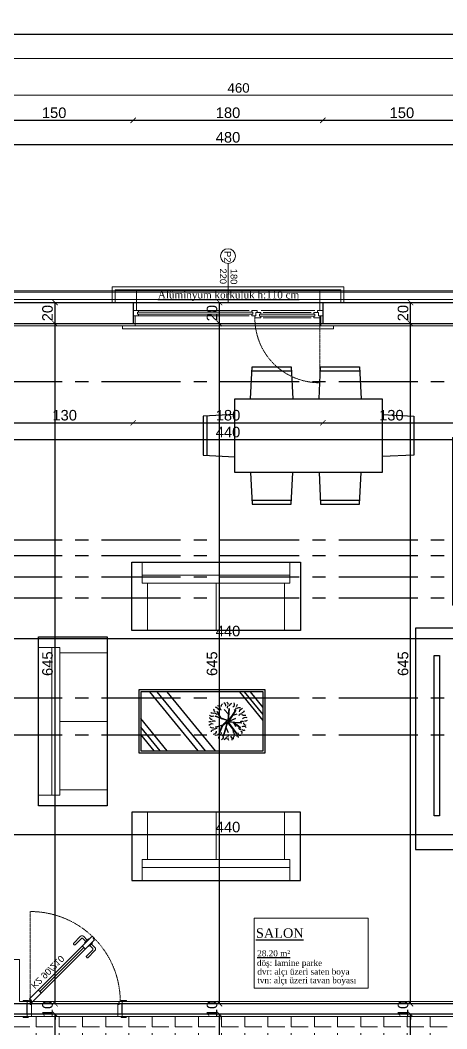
# Model space of a CAD drawing. Header units: millimetres. Extents: x 2778 to 13672, y 1832 to 5175.
# Drawn here: x 4174 to 4579, y 4131 to 5088 of the extents above; entities that cross this region are included whole.
import ezdxf

# ---------------------------------------------------------------- set-up
doc = ezdxf.new("R2010")
doc.units = ezdxf.units.MM
for name, pattern in [('CENTER2', [112.5, 75, -12.5, 12.5, -12.5]), ('DASHDOT2', [12.7, 6.35, -3.175, 0, -3.175]), ('DOTX2', [0.5, 0, -0.5])]:
    doc.linetypes.add(name, pattern=pattern)
for name, color, linetype in [('697D_L00F00_21.65 KOTU_1+1 B$0$4+1$0$7-DCR-FRN', 8, 'Continuous'), ('697D_L00F00_21.65 KOTU_1+1 B$0$4+1$0$A-FURN', 8, 'Continuous'), ('7-DCR-FRN', 8, 'Continuous'), ('İÇÖLÇÜ', 7, 'Continuous'), ('Standart', 7, 'Continuous'), ('Yazi', 7, 'Continuous'), ('Ölçülendirme', 7, 'Continuous')]:
    doc.layers.add(name, color=color, linetype=linetype)
for name, color, linetype, lineweight in [('aks', 251, 'DASHDOT2', 35), ('duvar', 232, 'Continuous', 30), ('görünüş', 201, 'Continuous', 18), ('ince', 37, 'Continuous', 0), ('iz', 1, 'DOTX2', 20), ('kapı', 3, 'Continuous', 18), ('pencere', 4, 'Continuous', 18), ('sıva dış', 30, 'Continuous', 9), ('sıva iç', 21, 'Continuous', 0), ('yalıtım', 107, 'Continuous', 0), ('yazı', 11, 'Continuous', 20), ('z - tarama', 251, 'Continuous', 18), ('ölçü dış', 192, 'Continuous', 20), ('ÖLÇÜ İÇ', 7, 'Continuous', 9)]:
    doc.layers.add(name, color=color, linetype=linetype, lineweight=lineweight)
doc.styles.add('arial_1_18', font='arial.ttf', dxfattribs={"height": 0.2})
doc.styles.get("Standard").update_dxf_attribs({"font": 'arial.ttf'})
doc.styles.add('Times roman', font='times.ttf')
doc.dimstyles.new('zulay iç ölçü', dxfattribs={"dimtxt": 10, "dimasz": 5, "dimexe": 0.18, "dimexo": 0, "dimgap": 2, "dimtad": 3, "dimdec": 0, "dimzin": 0, "dimdsep": 46, "dimtxsty": 'Standard', "dimblk": 'ARCHTICK', "dimcen": 0.09, "dimse1": 1, "dimse2": 1, "dimadec": 0, "dimazin": 0, "dimtfac": 1, "dimtdec": 0, "dimtix": 1, "dimtofl": 0, "dimtmove": 0, "dimatfit": 3, "dimldrblk": 'ARCHTICK', "dimfxl": 1, "dimtolj": 1, "dimtzin": 0, "dimarcsym": 0})

# ---------------------------------------------------------------- blocks, each defined once
blk = doc.blocks.new('IDE242Entity1386')
at = {"layer": 'Ölçülendirme', "color": 1, "linetype": 'Continuous', "lineweight": 5}
for points in [[(-8, 2693), (3268, 2693)], [(-8, 2658), (3268, 2658)]]:
    blk.add_lwpolyline(points, dxfattribs=at)
at = {"layer": 'Ölçülendirme', "color": 1, "linetype": 'Continuous', "lineweight": 5, "style": 'arial_1_18'}
blk.add_text('460', height=9, dxfattribs=at).set_placement((1219.51, 2660.5))
blk = doc.blocks.new('_ArchTick')
at = {"color": 0, "linetype": 'ByBlock', "const_width": 0.15}
blk.add_lwpolyline([(-0.5, -0.5), (0.5, 0.5)], dxfattribs=at)
blk = doc.blocks.new('*D1789')
at = {"layer": 'Defpoints', "color": 0, "transparency": 16777216}
for p in [(3151.58, 5074.42), (3151.58, 5074.42), (7881.58, 5074.42)]:
    blk.add_point(p, dxfattribs=at)
at = {"layer": 'ÖLÇÜ İÇ', "color": 0, "lineweight": -2, "transparency": 16777216}
blk.add_line((7881.58, 5074.42), (3151.58, 5074.42), dxfattribs=at)
at = {"layer": 'ÖLÇÜ İÇ', "color": 0, "lineweight": -2, "transparency": 16777216, "xscale": 5, "yscale": 5, "zscale": 5, "rotation": 180}
blk.add_blockref('_ArchTick', (3151.58, 5074.42), dxfattribs=at)
at = {"layer": 'ÖLÇÜ İÇ', "color": 0, "lineweight": -2, "transparency": 16777216, "xscale": 5, "yscale": 5, "zscale": 5}
blk.add_blockref('_ArchTick', (7881.58, 5074.42), dxfattribs=at)
at = {"layer": 'ÖLÇÜ İÇ', "color": 0, "transparency": 16777216, "insert": (5516.58, 5081.52), "char_height": 10, "attachment_point": 5}
blk.add_mtext('\\A1;4730', dxfattribs=at)
blk = doc.blocks.new('sadsfsfsf')
at = {"layer": 'ince'}
for p, q in [((0.7, 0), (-0.7, 0)), ((0, 0.7), (0, -0.7))]:
    blk.add_line(p, q, dxfattribs=at)
for radius in [0.6, 0.45]:
    blk.add_circle((0, 0), radius, dxfattribs=at)
blk = doc.blocks.new('eddeded')
at = {"layer": 'duvar'}
for p, q in [((-48.21, 54.38), (-38.21, 54.38)), ((-48.21, -35.62), (-38.21, -35.62))]:
    blk.add_line(p, q, dxfattribs=at)
at = {"layer": 'ince'}
blk.add_line((-26.6, -23.78), (15.13, 17.96), dxfattribs=at)
for points in [[(-50.21, 53.38), (-50.96, 53.38, -0.414214), (-51.21, 53.63), (-51.21, 58.13, -0.414214), (-50.96, 58.38), (-50.21, 58.38)], [(-36.21, 53.38), (-35.46, 53.38, 0.414214), (-35.21, 53.63), (-35.21, 58.13, 0.414214), (-35.46, 58.38), (-36.21, 58.38)], [(-50.21, -34.62), (-50.96, -34.62, 0.414214), (-51.21, -34.87), (-51.21, -39.37, 0.414214), (-50.96, -39.62), (-50.21, -39.62)], [(-36.21, -34.62), (-35.46, -34.62, -0.414214), (-35.21, -34.87), (-35.21, -39.37, -0.414214), (-35.46, -39.62), (-36.21, -39.62)]]:
    blk.add_lwpolyline(points, format="xyb", dxfattribs=at)
for points in [[(-39.11, 51.33), (-39.11, 50.38), (-37.81, 50.68), (-37.81, 50.81, -0.112206), (-37.91, 50.76), (-38.72, 50.57, -0.482314), (-39.02, 50.82), (-39.02, 51.24, -0.414214), (-38.77, 51.49), (-37.97, 51.49, -0.170049), (-37.81, 51.43), (-37.81, 51.58), (-38.86, 51.58, 0.414214)], [(17.08, 23.59), (18.49, 25), (14.96, 28.54, 0.414214), (12.13, 28.54), (5.41, 21.82, 0.414214), (5.41, 21.11), (6.12, 20.4, 0.414214), (6.83, 20.4), (12.84, 26.41, -0.414214), (14.25, 26.41)], [(20.76, 19.91), (22.17, 21.32), (25.71, 17.79, -0.414214), (25.71, 14.96), (18.99, 8.24, -0.414214), (18.28, 8.24), (17.58, 8.95, -0.414214), (17.58, 9.66), (23.59, 15.67, 0.414214), (23.59, 17.08)], [(-39.11, -31.62), (-39.11, -32.57, 0.414214), (-38.86, -32.82), (-37.81, -32.82), (-37.81, -32.67, -0.170049), (-37.97, -32.73), (-38.77, -32.73, -0.414214), (-39.02, -32.48), (-39.02, -32.06, -0.482314), (-38.72, -31.81), (-37.91, -32, -0.112206), (-37.81, -32.05), (-37.81, -31.92)]]:
    blk.add_lwpolyline(points, format="xyb", close=True, dxfattribs=at)
for points in [[(20.04, 25.7), (19.62, 26.12), (15.96, 22.47), (16.38, 22.04)], [(22.87, 22.87), (23.29, 22.44), (19.64, 18.79), (19.21, 19.21)]]:
    blk.add_lwpolyline(points, dxfattribs=at)
at = {"layer": 'iz', "ltscale": 0.1}
for p, q in [((-48.21, -35.62), (-48.21, 54.38)), ((-38.21, -35.62), (-38.21, 54.38)), ((-36.21, -32.82), (49.19, -32.82))]:
    blk.add_line(p, q, dxfattribs=at)
blk.add_arc((-36.22, -32.83), 85.41, 0.00422, 89.99578, dxfattribs=at)
at = {"layer": 'kapı'}
for p, q in [((13.72, 19.37), (16.54, 16.54)), ((-28.02, -22.36), (-25.19, -25.19))]:
    blk.add_line(p, q, dxfattribs=at)
for points in [[(-36.21, 54.38), (-36.21, 51.58), (-38.86, 51.58, 0.414214), (-39.11, 51.33), (-39.11, 50.38), (-50.21, 50.38), (-50.21, 54.38)], [(-50.21, -35.62), (-50.21, -31.62), (-39.11, -31.62), (-39.11, -32.57, 0.414214), (-38.86, -32.82), (-36.21, -32.82), (-36.21, -35.62), (-36.21, -35.62)]]:
    blk.add_lwpolyline(points, format="xyb", dxfattribs=at)
blk.add_lwpolyline([(-36.21, -32.82), (-35.15, -31.76), (-33.46, -33.46), (25.87, 25.87), (24.17, 27.57), (23.47, 26.86), (22.33, 27.99), (-37.35, -31.69), (-36.21, -32.82)], dxfattribs=at)
at = {"layer": 'sıva iç'}
for p, q in [((-48.21, 54.38), (-50.21, 54.38)), ((-38.21, 54.38), (-36.21, 54.38)), ((-48.21, -35.62), (-50.21, -35.62)), ((-36.21, -35.62), (-38.21, -35.62))]:
    blk.add_line(p, q, dxfattribs=at)
at = {"layer": 'ölçü dış'}
blk.add_line((-38.21, -35.62), (-48.21, -35.62), dxfattribs=at)
at = {"layer": 'ince', "rotation": 90}
blk.add_blockref('sadsfsfsf', (-35.15, -32.82), dxfattribs=at)
at = {"layer": 'yazı'}
blk.add_text('K2 90/210', height=6.328, rotation=45, dxfattribs=at).set_placement((-20.24, -32.71))
blk = doc.blocks.new('WWE')
at = {"layer": 'duvar'}
for p, q in [((1010460.07, -375776.08), (1010460.07, -375756.08)), ((1010640.07, -375776.08), (1010640.07, -375756.08))]:
    blk.add_line(p, q, dxfattribs=at)
at = {"layer": 'görünüş'}
for p, q in [((1010450.07, -375754.08), (1010450.07, -375751.08)), ((1010450.07, -375751.08), (1010650.07, -375751.08)), ((1010650.07, -375754.08), (1010650.07, -375751.08))]:
    blk.add_line(p, q, dxfattribs=at)
at = {"layer": 'ince'}
for p, q in [((1010519.07, -375763.08), (1010468.57, -375763.08)), ((1010519.07, -375765.08), (1010468.57, -375765.08)), ((1010471.07, -375761.58), (1010516.57, -375761.58)), ((1010471.07, -375766.58), (1010516.57, -375766.58)), ((1010635.07, -375765.08), (1010527.57, -375765.08)), ((1010635.07, -375763.58), (1010530.07, -375763.58)), ((1010518.57, -375768.58), (1010467.57, -375768.58)), ((1010635.07, -375767.08), (1010527.57, -375767.08)), ((1010530.07, -375768.58), (1010635.07, -375768.58))]:
    blk.add_line(p, q, dxfattribs=at)
at = {"layer": 'iz', "ltscale": 0.1}
for p, q in [((1010463.09, -375761.55), (1010463.09, -375700.05)), ((1010640.07, -375756.08), (1010460.07, -375756.08)), ((1010460.07, -375776.08), (1010640.07, -375776.08))]:
    blk.add_line(p, q, dxfattribs=at)
blk.add_arc((1010463.44, -375761.18), 61.13, 359.63152, 90.32293, dxfattribs=at)
at = {"layer": 'pencere'}
for p, q in [((1010464.07, -375763.58), (1010460.07, -375763.58)), ((1010468.57, -375761.58), (1010463.07, -375761.58)), ((1010463.07, -375761.58), (1010463.07, -375763.58)), ((1010463.07, -375763.58), (1010464.07, -375763.58)), ((1010464.07, -375766.58), (1010464.07, -375763.58)), ((1010464.07, -375763.58), (1010464.07, -375766.58)), ((1010465.07, -375766.58), (1010464.07, -375766.58)), ((1010464.07, -375766.58), (1010468.57, -375766.58)), ((1010465.07, -375768.58), (1010465.07, -375766.58)), ((1010467.57, -375765.08), (1010467.57, -375763.08)), ((1010467.57, -375763.08), (1010468.57, -375763.08)), ((1010468.57, -375765.08), (1010467.57, -375765.08)), ((1010468.57, -375763.08), (1010468.57, -375761.58)), ((1010468.57, -375766.58), (1010468.57, -375765.08)), ((1010519.07, -375763.08), (1010519.07, -375761.58)), ((1010519.07, -375761.58), (1010524.57, -375761.58)), ((1010520.07, -375763.08), (1010519.07, -375763.08)), ((1010519.07, -375766.58), (1010519.07, -375765.08)), ((1010519.07, -375765.08), (1010520.07, -375765.08)), ((1010523.57, -375766.58), (1010519.07, -375766.58)), ((1010520.07, -375765.08), (1010520.07, -375763.08)), ((1010522.57, -375768.58), (1010522.57, -375766.58)), ((1010522.57, -375766.58), (1010523.57, -375766.58)), ((1010523.57, -375766.58), (1010523.57, -375763.58)), ((1010523.57, -375763.58), (1010527.57, -375763.58)), ((1010524.57, -375763.58), (1010523.57, -375763.58)), ((1010523.57, -375763.58), (1010523.57, -375766.58)), ((1010524.57, -375761.58), (1010524.57, -375763.58)), ((1010527.57, -375765.08), (1010526.57, -375765.08)), ((1010526.57, -375765.08), (1010526.57, -375767.08)), ((1010527.57, -375763.58), (1010527.57, -375765.08)), ((1010635.07, -375765.08), (1010635.07, -375763.58)), ((1010635.07, -375763.58), (1010635.07, -375763.58)), ((1010635.07, -375763.58), (1010640.07, -375763.58)), ((1010636.07, -375765.08), (1010635.07, -375765.08)), ((1010636.07, -375767.08), (1010636.07, -375765.08)), ((1010460.07, -375768.58), (1010465.07, -375768.58)), ((1010527.57, -375768.58), (1010522.57, -375768.58)), ((1010526.57, -375767.08), (1010527.57, -375767.08)), ((1010527.57, -375767.08), (1010527.57, -375768.58)), ((1010635.07, -375768.58), (1010635.07, -375767.08)), ((1010635.07, -375767.08), (1010636.07, -375767.08)), ((1010640.07, -375768.58), (1010635.07, -375768.58)), ((1010635.07, -375768.58), (1010635.07, -375768.58))]:
    blk.add_line(p, q, dxfattribs=at)
at = {"layer": 'sıva dış'}
for p, q in [((1010463.07, -375787.08), (1010463.07, -375768.58)), ((1010637.07, -375787.08), (1010637.07, -375768.58))]:
    blk.add_line(p, q, dxfattribs=at)
at = {"layer": 'sıva iç'}
for p, q in [((1010462.07, -375763.58), (1010462.07, -375754.08)), ((1010638.07, -375763.58), (1010638.07, -375754.08))]:
    blk.add_line(p, q, dxfattribs=at)
at = {"layer": 'sıva iç', "color": 1}
for p, q in [((1010440.07, -375791.08), (1010440.07, -375776.08)), ((1010443.07, -375788.08), (1010443.07, -375776.08)), ((1010450.07, -375776.08), (1010450.07, -375776.08)), ((1010657.07, -375776.08), (1010657.07, -375788.08)), ((1010660.07, -375776.08), (1010660.07, -375791.08)), ((1010462.68, -375791.08), (1010440.07, -375791.08)), ((1010462.68, -375788.08), (1010443.07, -375788.08)), ((1010657.07, -375788.08), (1010462.68, -375788.08)), ((1010660.07, -375791.08), (1010462.68, -375791.08))]:
    blk.add_line(p, q, dxfattribs=at)
at = {"layer": 'yazı'}
blk.add_line((1010550.07, -375813.13), (1010550.07, -375776.08), dxfattribs=at)
blk.add_circle((1010550.07, -375820.13), 7, dxfattribs=at)
at = {"layer": 'yazı', "style": 'Times roman'}
blk.add_text('%%UAlüminyum korkuluk h:110 cm', height=6.9967, rotation=180, dxfattribs=at).set_placement((1010616.65, -375779.95))
at = {"layer": 'yazı'}
for s, p in [('180', (1010547.68, -375808.07)), ('220', (1010557.83, -375808.39)), ('P2', (1010553.61, -375824.95))]:
    blk.add_text(s, height=6.328, rotation=90, dxfattribs=at).set_placement(p)
blk = doc.blocks.new('*U37')
at = {"layer": '697D_L00F00_21.65 KOTU_1+1 B$0$4+1$0$7-DCR-FRN', "linetype": 'Continuous'}
for p, q in [((-0.8147, 0.614), (-1.1853, 0.614)), ((-0.1647, 0.614), (-0.5353, 0.614)), ((-0.8147, -0.614), (-1.1853, -0.614)), ((-0.1647, -0.614), (-0.5353, -0.614))]:
    blk.add_line(p, q, dxfattribs=at)
for points in [[(-0.8, 0.35), (-0.8147, 0.6507), (-1.1853, 0.6507), (-1.2, 0.35)], [(-0.15, 0.35), (-0.1647, 0.6507), (-0.5353, 0.6507), (-0.55, 0.35)], [(-0.8, -0.35), (-0.8147, -0.6507), (-1.1853, -0.6507), (-1.2, -0.35)], [(-0.15, -0.35), (-0.1647, -0.6507), (-0.5353, -0.6507), (-0.55, -0.35)]]:
    blk.add_lwpolyline(points, dxfattribs=at)
blk.add_lwpolyline([(-1.4, -0.35), (0, -0.35), (0, 0.35), (-1.4, 0.35)], close=True, dxfattribs=at)
at = {"layer": '697D_L00F00_21.65 KOTU_1+1 B$0$4+1$0$A-FURN', "linetype": 'Continuous'}
for p, q in [((-1.664, 0.1853), (-1.664, -0.1853)), ((0.264, 0.1853), (0.264, -0.1853))]:
    blk.add_line(p, q, dxfattribs=at)
for points in [[(-1.4, 0.2), (-1.7007, 0.1853), (-1.7007, -0.1853), (-1.4, -0.2)], [(0, 0.2), (0.3007, 0.1853), (0.3007, -0.1853), (0, -0.2)]]:
    blk.add_lwpolyline(points, dxfattribs=at)
blk = doc.blocks.new('*U35')
at = {"layer": '7-DCR-FRN'}
for p, q in [((-13.15, 58), (-28, 45.86)), ((-0.88, 58), (-28, 35.83)), ((-6.49, 58), (-28, 40.42)), ((28, 58), (-28, 58)), ((-28, 58), (-28, -58)), ((28, -58), (28, 58)), ((0, 24.95), (-10.54, 32.22)), ((-10.54, 32.22), (-0.13, 25.6)), ((-5.99, 29.58), (-7.12, 33.35)), ((-0.13, 25.6), (-2.57, 31.88)), ((-2.57, 31.88), (0.26, 25.6)), ((0.26, 25.6), (1.41, 37.17)), ((6.31, 36.53), (0.64, 29.93)), ((0.64, 29.93), (4.84, 31.63)), ((1.67, 37.69), (0.65, 24.69)), ((0.65, 24.69), (11.81, 33.07)), ((11.81, 33.07), (0.78, 24.08)), ((1.41, 37.17), (1.16, 29.54)), ((1.16, 29.54), (6.31, 36.53)), ((6.96, 29.2), (10.52, 29.43)), ((-1.17, 24.69), (-12.05, 25.72)), ((-12.05, 25.72), (0, 24.95)), ((-6.77, 25.25), (-11.09, 21.12)), ((-4.89, 12.51), (-0.78, 24.56)), ((-0.65, 23.95), (-4.89, 12.51)), ((-0.78, 24.56), (-3.46, 17.28)), ((-2.81, 18.14), (-1.17, 24.69)), ((2.56, 20.36), (-0.65, 23.95)), ((3.38, 19.62), (0.39, 23.95)), ((0.39, 23.95), (2.56, 20.36)), ((13.61, 20.5), (0.65, 24.08)), ((0.65, 24.08), (4.25, 19.5)), ((0.78, 24.08), (13.61, 20.5)), ((5.38, 12.78), (3.38, 19.62)), ((11.05, 16.64), (3.99, 19.24)), ((3.99, 19.24), (5.38, 12.78)), ((4.25, 19.5), (11.05, 16.64)), ((5.63, 22.62), (10.52, 24.7)), ((28, 12.76), (-28, -33.02)), ((-9.22, 14.41), (-2.81, 18.14)), ((-3.46, 17.28), (-9.22, 14.41)), ((28, 3.34), (-28, -42.44)), ((28, -3.59), (-28, -49.37)), ((28, -33.01), (-2.56, -58)), ((28, -39.69), (5.6, -58)), ((28, -45.34), (12.52, -58)), ((-28, -58), (28, -58))]:
    blk.add_line(p, q, dxfattribs=at)
blk.add_lwpolyline([(-30, 60), (-30, -60), (30, -60), (30, 60)], close=True, dxfattribs=at)
blk.add_lwpolyline([(-30, 60), (-30, -60), (30, -60), (30, 60)], close=True, dxfattribs=at)
at = {"layer": '7-DCR-FRN', "extrusion": (0, 0, -1)}
for centre, major_axis, start_param, end_param in [((-8.38, 39.81), (3.08, 3.08), 2.534785, 3.58455), ((-10.42, 37.44), (1.76, 1.76), -0.540488, 0.582887), ((-9.63, 40.39), (2.99, 2.99), 0.495607, 1.356514), ((0.32, 41.56), (2.97, 2.97), 3.119665, 4.17552), ((-1.97, 41.19), (1.37, 1.37), -0.168576, 1.180577), ((2.26, 37.93), (-1.73, 1.73), 4.894894, 6.209265), ((0.94, 42.5), (2.13, 2.13), 0.99899, 2.174975), ((7.63, 39.52), (-2.18, 2.18), 4.963816, 6.399957), ((6.98, 39.87), (-1.18, 1.18), 1.775821, 3.472355), ((-16, 27.21), (-2.4, 2.4), 0.343258, 1.666965), ((-15.38, 31.6), (-1.17, 1.17), 0.260288, 1.930326), ((-10.78, 35.44), (-1.67, 1.67), 4.494462, 5.97098), ((-12.71, 29.84), (-1.73, 1.73), 0.71489, 2.029848), ((-5.15, 37.17), (1.5, 1.5), 2.597457, 4.255739), ((5.86, 36.89), (1.46, 1.46), 0.588849, 2.139269), ((10.9, 35.62), (-1.52, 1.52), 5.94085, 7.533141), ((11.13, 32.71), (-1.65, 1.65), 2.748968, 4.071251), ((10.51, 36.89), (-2.14, 2.14), 2.412933, 3.806953), ((15.94, 32.92), (2.21, 2.21), 2.001057, 3.151731), ((15.17, 33.03), (0.963, 0.963), 3.637708, 5.574611), ((16.74, 25.48), (2.09, 2.09), 4.465952, 5.85576), ((-16.74, 22.85), (1.17, 1.17), 4.417954, 5.883919), ((-15.15, 19.26), (2.13, 2.13), 4.435356, 5.7884), ((-14.78, 28.65), (1.72, 1.72), 2.359421, 3.812742), ((-14.51, 21.04), (1.97, 1.97), 2.029873, 3.258277), ((-13.29, 26.69), (1.7, 1.7), 1.811769, 3.074319), ((13.49, 22.17), (-1.83, 1.83), 0.269504, 1.469985), ((15.1, 17.31), (-1.9, 1.9), 0.1729, 1.85548), ((14.15, 19.74), (2.41, 2.41), -0.596761, 0.530229), ((16.53, 27.04), (1.65, 1.65), 1.556652, 2.67951), ((-13.63, 14.85), (1.1, 1.1), 3.912813, 5.455212), ((-10.22, 11.93), (-2.53, 2.53), 5.610896, 6.838603), ((-12.55, 19.63), (-1.68, 1.68), 2.857787, 4.168751), ((-11.12, 14.28), (-2.11, 2.11), 3.030383, 4.209272), ((-9.53, 9.98), (1.4, 1.4), 0.378865, 1.679355), ((-5.56, 12), (-1.53, 1.53), 5.385771, 6.799513), ((-9.2, 9.93), (-3.22, 3.22), 2.096822, 3.023848), ((-4.24, 9.84), (-1.84, 1.84), 2.447851, 3.758583), ((1.67, 10.9), (1.64, 1.64), 3.381045, 4.65182), ((5.54, 9.37), (2.37, 2.37), 2.915554, 4.30502), ((3.55, 9.86), (-1.98, 1.98), 1.99053, 3.233966), ((4.4, 11.7), (2.09, 2.09), -0.212594, 0.90159), ((9.55, 10.6), (-1.07, 1.07), 3.690915, 5.731825), ((9.15, 10.24), (-2.32, 2.32), 0.812708, 2.215848), ((10.84, 15.96), (1.63, 1.63), -0.835936, 0.386912), ((11.02, 13.49), (-1.7, 1.7), 1.193932, 2.764391), ((15.62, 18.16), (-1.52, 1.52), 3.608489, 4.799895), ((2.08, 7.93), (1.36, 1.36), 3.048732, 4.380826)]:
    blk.add_ellipse(centre, major_axis=major_axis, ratio=1, start_param=start_param, end_param=end_param, dxfattribs=at)
blk = doc.blocks.new('*U27')
at = {"layer": '7-DCR-FRN'}
blk.add_lwpolyline([(0, 10), (160, 10), (160, 75), (0, 75)], close=True, dxfattribs=at)
at = {"layer": '7-DCR-FRN', "lineweight": 9, "flags": 128}
blk.add_lwpolyline([(0, 10), (160, 10), (160, 75), (0, 75)], close=True, dxfattribs=at)
blk.add_lwpolyline([(0, 10), (160, 10), (160, 75), (0, 75)], close=True, dxfattribs=at)
for points in [[(10, 55), (10, 75)], [(150, 75), (150, 75), (150, 55), (150, 55)], [(150, 62.5), (10, 62.5)], [(150, 55), (10, 55)], [(15, 55), (15, 10)], [(80, 10), (80, 55)], [(145, 55), (145, 10)]]:
    blk.add_lwpolyline(points, dxfattribs=at)
blk = doc.blocks.new('*U29')
at = {"layer": '7-DCR-FRN'}
blk.add_lwpolyline([(0, 0), (210, 0), (210, 40), (0, 40)], close=True, dxfattribs=at)
blk.add_lwpolyline([(32, 22.5), (184, 22.5), (184, 17.5), (32, 17.5), (32, 22.5)], dxfattribs=at)
blk = doc.blocks.new('*D1975')
at = {"layer": 'Defpoints', "color": 0, "transparency": 16777216}
for p in [(4281.58, 4800.23), (4151.58, 4706.22), (4281.58, 4706.22)]:
    blk.add_point(p, dxfattribs=at)
at = {"layer": 'ÖLÇÜ İÇ', "color": 0, "lineweight": -2, "transparency": 16777216}
blk.add_line((4151.58, 4706.22), (4281.58, 4706.22), dxfattribs=at)
at = {"layer": 'ÖLÇÜ İÇ', "color": 0, "lineweight": -2, "transparency": 16777216, "xscale": 5, "yscale": 5, "zscale": 5, "rotation": 180}
blk.add_blockref('_ArchTick', (4151.58, 4706.22), dxfattribs=at)
at = {"layer": 'ÖLÇÜ İÇ', "color": 0, "lineweight": -2, "transparency": 16777216, "xscale": 5, "yscale": 5, "zscale": 5}
blk.add_blockref('_ArchTick', (4281.58, 4706.22), dxfattribs=at)
at = {"layer": 'ÖLÇÜ İÇ', "color": 0, "transparency": 16777216, "insert": (4216.58, 4713.33), "char_height": 10, "attachment_point": 5}
blk.add_mtext('\\A1;130', dxfattribs=at)
blk = doc.blocks.new('*D1976')
at = {"layer": 'Defpoints', "color": 0, "transparency": 16777216}
for p in [(4281.58, 4800.23), (4461.58, 4800.23), (4461.58, 4706.22)]:
    blk.add_point(p, dxfattribs=at)
at = {"layer": 'ÖLÇÜ İÇ', "color": 0, "lineweight": -2, "transparency": 16777216}
blk.add_line((4281.58, 4706.22), (4461.58, 4706.22), dxfattribs=at)
at = {"layer": 'ÖLÇÜ İÇ', "color": 0, "lineweight": -2, "transparency": 16777216, "xscale": 5, "yscale": 5, "zscale": 5, "rotation": 180}
blk.add_blockref('_ArchTick', (4281.58, 4706.22), dxfattribs=at)
at = {"layer": 'ÖLÇÜ İÇ', "color": 0, "lineweight": -2, "transparency": 16777216, "xscale": 5, "yscale": 5, "zscale": 5}
blk.add_blockref('_ArchTick', (4461.58, 4706.22), dxfattribs=at)
at = {"layer": 'ÖLÇÜ İÇ', "color": 0, "transparency": 16777216, "insert": (4371.58, 4713.33), "char_height": 10, "attachment_point": 5}
blk.add_mtext('\\A1;180', dxfattribs=at)
blk = doc.blocks.new('*D1977')
at = {"layer": 'Defpoints', "color": 0, "transparency": 16777216}
for p in [(4461.58, 4800.23), (4591.58, 4706.22), (4591.58, 4706.22)]:
    blk.add_point(p, dxfattribs=at)
at = {"layer": 'ÖLÇÜ İÇ', "color": 0, "lineweight": -2, "transparency": 16777216}
blk.add_line((4461.58, 4706.22), (4591.58, 4706.22), dxfattribs=at)
at = {"layer": 'ÖLÇÜ İÇ', "color": 0, "lineweight": -2, "transparency": 16777216, "xscale": 5, "yscale": 5, "zscale": 5, "rotation": 180}
blk.add_blockref('_ArchTick', (4461.58, 4706.22), dxfattribs=at)
at = {"layer": 'ÖLÇÜ İÇ', "color": 0, "lineweight": -2, "transparency": 16777216, "xscale": 5, "yscale": 5, "zscale": 5}
blk.add_blockref('_ArchTick', (4591.58, 4706.22), dxfattribs=at)
at = {"layer": 'ÖLÇÜ İÇ', "color": 0, "transparency": 16777216, "insert": (4526.58, 4713.33), "char_height": 10, "attachment_point": 5}
blk.add_mtext('\\A1;130', dxfattribs=at)
blk = doc.blocks.new('*D1984')
at = {"layer": 'Defpoints', "color": 0, "transparency": 16777216}
for p in [(4151.58, 4690.23), (4591.58, 4690.23), (4591.58, 4690.23)]:
    blk.add_point(p, dxfattribs=at)
at = {"layer": 'ÖLÇÜ İÇ', "color": 0, "lineweight": -2, "transparency": 16777216}
blk.add_line((4151.58, 4690.23), (4591.58, 4690.23), dxfattribs=at)
at = {"layer": 'ÖLÇÜ İÇ', "color": 0, "lineweight": -2, "transparency": 16777216, "xscale": 5, "yscale": 5, "zscale": 5, "rotation": 180}
blk.add_blockref('_ArchTick', (4151.58, 4690.23), dxfattribs=at)
at = {"layer": 'ÖLÇÜ İÇ', "color": 0, "lineweight": -2, "transparency": 16777216, "xscale": 5, "yscale": 5, "zscale": 5}
blk.add_blockref('_ArchTick', (4591.58, 4690.23), dxfattribs=at)
at = {"layer": 'ÖLÇÜ İÇ', "color": 0, "transparency": 16777216, "insert": (4371.58, 4697.34), "char_height": 10, "attachment_point": 5}
blk.add_mtext('\\A1;440', dxfattribs=at)
blk = doc.blocks.new('*D1987')
at = {"layer": 'Defpoints', "color": 0, "transparency": 16777216}
for p in [(4544.78, 4145.23), (4544.78, 4145.23), (4546.46, 3665.23)]:
    blk.add_point(p, dxfattribs=at)
at = {"layer": 'ÖLÇÜ İÇ', "color": 0, "lineweight": -2, "transparency": 16777216}
blk.add_line((4544.78, 3665.23), (4544.78, 4145.23), dxfattribs=at)
at = {"layer": 'ÖLÇÜ İÇ', "color": 0, "lineweight": -2, "transparency": 16777216, "xscale": 5, "yscale": 5, "zscale": 5}
for p, rotation in [((4544.78, 4145.23), 90), ((4544.78, 3665.23), 270)]:
    blk.add_blockref('_ArchTick', p, dxfattribs=dict(at, rotation=rotation))
at = {"layer": 'ÖLÇÜ İÇ', "color": 0, "transparency": 16777216, "insert": (4537.67, 3905.23), "char_height": 10, "attachment_point": 5, "rotation": 90}
blk.add_mtext('\\A1;480', dxfattribs=at)
blk = doc.blocks.new('*D1988')
at = {"layer": 'Defpoints', "color": 0, "transparency": 16777216}
for p in [(4544.78, 4155.23), (4544.78, 4155.23), (4544.78, 4145.23)]:
    blk.add_point(p, dxfattribs=at)
at = {"layer": 'ÖLÇÜ İÇ', "color": 0, "lineweight": -2, "transparency": 16777216}
for p, q in [((4544.78, 4155.23), (4544.78, 4160.23)), ((4544.78, 4145.23), (4544.78, 4140.23))]:
    blk.add_line(p, q, dxfattribs=at)
at = {"layer": 'ÖLÇÜ İÇ', "color": 0, "lineweight": -2, "transparency": 16777216, "xscale": 5, "yscale": 5, "zscale": 5}
for p, rotation in [((4544.78, 4155.23), 270), ((4544.78, 4145.23), 90)]:
    blk.add_blockref('_ArchTick', p, dxfattribs=dict(at, rotation=rotation))
at = {"layer": 'ÖLÇÜ İÇ', "color": 0, "transparency": 16777216, "insert": (4537.67, 4150.23), "char_height": 10, "attachment_point": 5, "rotation": 90}
blk.add_mtext('\\A1;10', dxfattribs=at)
blk = doc.blocks.new('*D1989')
at = {"layer": 'Defpoints', "color": 0, "transparency": 16777216}
for p in [(4544.78, 4800.23), (4544.78, 4800.23), (4544.78, 4155.23)]:
    blk.add_point(p, dxfattribs=at)
at = {"layer": 'ÖLÇÜ İÇ', "color": 0, "lineweight": -2, "transparency": 16777216}
blk.add_line((4544.78, 4155.23), (4544.78, 4800.23), dxfattribs=at)
at = {"layer": 'ÖLÇÜ İÇ', "color": 0, "lineweight": -2, "transparency": 16777216, "xscale": 5, "yscale": 5, "zscale": 5}
for p, rotation in [((4544.78, 4800.23), 90), ((4544.78, 4155.23), 270)]:
    blk.add_blockref('_ArchTick', p, dxfattribs=dict(at, rotation=rotation))
at = {"layer": 'ÖLÇÜ İÇ', "color": 0, "transparency": 16777216, "insert": (4537.67, 4477.73), "char_height": 10, "attachment_point": 5, "rotation": 90}
blk.add_mtext('\\A1;645', dxfattribs=at)
blk = doc.blocks.new('*D1990')
at = {"layer": 'Defpoints', "color": 0, "transparency": 16777216}
for p in [(4544.78, 4820.23), (4544.78, 4820.23), (4544.78, 4800.23)]:
    blk.add_point(p, dxfattribs=at)
at = {"layer": 'ÖLÇÜ İÇ', "color": 0, "lineweight": -2, "transparency": 16777216}
blk.add_line((4544.78, 4800.23), (4544.78, 4820.23), dxfattribs=at)
at = {"layer": 'ÖLÇÜ İÇ', "color": 0, "lineweight": -2, "transparency": 16777216, "xscale": 5, "yscale": 5, "zscale": 5}
for p, rotation in [((4544.78, 4820.23), 90), ((4544.78, 4800.23), 270)]:
    blk.add_blockref('_ArchTick', p, dxfattribs=dict(at, rotation=rotation))
at = {"layer": 'ÖLÇÜ İÇ', "color": 0, "transparency": 16777216, "insert": (4537.67, 4810.23), "char_height": 10, "attachment_point": 5, "rotation": 90}
blk.add_mtext('\\A1;20', dxfattribs=at)
blk = doc.blocks.new('*D1997')
at = {"layer": 'Defpoints', "color": 0, "transparency": 16777216}
for p in [(4363.52, 4145.23), (4363.52, 4145.23), (4370.82, 4015.23)]:
    blk.add_point(p, dxfattribs=at)
at = {"layer": 'ÖLÇÜ İÇ', "color": 0, "lineweight": -2, "transparency": 16777216}
blk.add_line((4363.52, 4015.23), (4363.52, 4145.23), dxfattribs=at)
at = {"layer": 'ÖLÇÜ İÇ', "color": 0, "lineweight": -2, "transparency": 16777216, "xscale": 5, "yscale": 5, "zscale": 5}
for p, rotation in [((4363.52, 4145.23), 90), ((4363.52, 4015.23), 270)]:
    blk.add_blockref('_ArchTick', p, dxfattribs=dict(at, rotation=rotation))
at = {"layer": 'ÖLÇÜ İÇ', "color": 0, "transparency": 16777216, "insert": (4356.41, 4080.23), "char_height": 10, "attachment_point": 5, "rotation": 90}
blk.add_mtext('\\A1;130', dxfattribs=at)
blk = doc.blocks.new('*D1998')
at = {"layer": 'Defpoints', "color": 0, "transparency": 16777216}
for p in [(4363.52, 4155.23), (4363.52, 4155.23), (4363.52, 4145.23)]:
    blk.add_point(p, dxfattribs=at)
at = {"layer": 'ÖLÇÜ İÇ', "color": 0, "lineweight": -2, "transparency": 16777216}
for p, q in [((4363.52, 4155.23), (4363.52, 4160.23)), ((4363.52, 4145.23), (4363.52, 4140.23))]:
    blk.add_line(p, q, dxfattribs=at)
at = {"layer": 'ÖLÇÜ İÇ', "color": 0, "lineweight": -2, "transparency": 16777216, "xscale": 5, "yscale": 5, "zscale": 5}
for p, rotation in [((4363.52, 4155.23), 270), ((4363.52, 4145.23), 90)]:
    blk.add_blockref('_ArchTick', p, dxfattribs=dict(at, rotation=rotation))
at = {"layer": 'ÖLÇÜ İÇ', "color": 0, "transparency": 16777216, "insert": (4356.41, 4150.23), "char_height": 10, "attachment_point": 5, "rotation": 90}
blk.add_mtext('\\A1;10', dxfattribs=at)
blk = doc.blocks.new('*D1999')
at = {"layer": 'Defpoints', "color": 0, "transparency": 16777216}
for p in [(4363.52, 4800.23), (4363.52, 4800.23), (4363.52, 4155.23)]:
    blk.add_point(p, dxfattribs=at)
at = {"layer": 'ÖLÇÜ İÇ', "color": 0, "lineweight": -2, "transparency": 16777216}
blk.add_line((4363.52, 4155.23), (4363.52, 4800.23), dxfattribs=at)
at = {"layer": 'ÖLÇÜ İÇ', "color": 0, "lineweight": -2, "transparency": 16777216, "xscale": 5, "yscale": 5, "zscale": 5}
for p, rotation in [((4363.52, 4800.23), 90), ((4363.52, 4155.23), 270)]:
    blk.add_blockref('_ArchTick', p, dxfattribs=dict(at, rotation=rotation))
at = {"layer": 'ÖLÇÜ İÇ', "color": 0, "transparency": 16777216, "insert": (4356.41, 4477.73), "char_height": 10, "attachment_point": 5, "rotation": 90}
blk.add_mtext('\\A1;645', dxfattribs=at)
blk = doc.blocks.new('*D2000')
at = {"layer": 'Defpoints', "color": 0, "transparency": 16777216}
for p in [(4363.52, 4820.23), (4363.52, 4820.23), (4363.52, 4800.23)]:
    blk.add_point(p, dxfattribs=at)
at = {"layer": 'ÖLÇÜ İÇ', "color": 0, "lineweight": -2, "transparency": 16777216}
blk.add_line((4363.52, 4800.23), (4363.52, 4820.23), dxfattribs=at)
at = {"layer": 'ÖLÇÜ İÇ', "color": 0, "lineweight": -2, "transparency": 16777216, "xscale": 5, "yscale": 5, "zscale": 5}
for p, rotation in [((4363.52, 4820.23), 90), ((4363.52, 4800.23), 270)]:
    blk.add_blockref('_ArchTick', p, dxfattribs=dict(at, rotation=rotation))
at = {"layer": 'ÖLÇÜ İÇ', "color": 0, "transparency": 16777216, "insert": (4356.41, 4810.23), "char_height": 10, "attachment_point": 5, "rotation": 90}
blk.add_mtext('\\A1;20', dxfattribs=at)
blk = doc.blocks.new('*D2004')
at = {"layer": 'Defpoints', "color": 0, "transparency": 16777216}
for p in [(4207.43, 4145.23), (4207.43, 4145.23), (4207.43, 4015.23)]:
    blk.add_point(p, dxfattribs=at)
at = {"layer": 'ÖLÇÜ İÇ', "color": 0, "lineweight": -2, "transparency": 16777216}
blk.add_line((4207.43, 4015.23), (4207.43, 4145.23), dxfattribs=at)
at = {"layer": 'ÖLÇÜ İÇ', "color": 0, "lineweight": -2, "transparency": 16777216, "xscale": 5, "yscale": 5, "zscale": 5}
for p, rotation in [((4207.43, 4145.23), 90), ((4207.43, 4015.23), 270)]:
    blk.add_blockref('_ArchTick', p, dxfattribs=dict(at, rotation=rotation))
at = {"layer": 'ÖLÇÜ İÇ', "color": 0, "transparency": 16777216, "insert": (4200.32, 4080.23), "char_height": 10, "attachment_point": 5, "rotation": 90}
blk.add_mtext('\\A1;130', dxfattribs=at)
blk = doc.blocks.new('*D2005')
at = {"layer": 'Defpoints', "color": 0, "transparency": 16777216}
for p in [(4207.43, 4155.23), (4207.43, 4155.23), (4207.43, 4145.23)]:
    blk.add_point(p, dxfattribs=at)
at = {"layer": 'ÖLÇÜ İÇ', "color": 0, "lineweight": -2, "transparency": 16777216}
for p, q in [((4207.43, 4155.23), (4207.43, 4160.23)), ((4207.43, 4145.23), (4207.43, 4140.23))]:
    blk.add_line(p, q, dxfattribs=at)
at = {"layer": 'ÖLÇÜ İÇ', "color": 0, "lineweight": -2, "transparency": 16777216, "xscale": 5, "yscale": 5, "zscale": 5}
for p, rotation in [((4207.43, 4155.23), 270), ((4207.43, 4145.23), 90)]:
    blk.add_blockref('_ArchTick', p, dxfattribs=dict(at, rotation=rotation))
at = {"layer": 'ÖLÇÜ İÇ', "color": 0, "transparency": 16777216, "insert": (4200.32, 4150.23), "char_height": 10, "attachment_point": 5, "rotation": 90}
blk.add_mtext('\\A1;10', dxfattribs=at)
blk = doc.blocks.new('*D2006')
at = {"layer": 'Defpoints', "color": 0, "transparency": 16777216}
for p in [(4207.43, 4800.23), (4207.43, 4800.23), (4207.43, 4155.23)]:
    blk.add_point(p, dxfattribs=at)
at = {"layer": 'ÖLÇÜ İÇ', "color": 0, "lineweight": -2, "transparency": 16777216}
blk.add_line((4207.43, 4155.23), (4207.43, 4800.23), dxfattribs=at)
at = {"layer": 'ÖLÇÜ İÇ', "color": 0, "lineweight": -2, "transparency": 16777216, "xscale": 5, "yscale": 5, "zscale": 5}
for p, rotation in [((4207.43, 4800.23), 90), ((4207.43, 4155.23), 270)]:
    blk.add_blockref('_ArchTick', p, dxfattribs=dict(at, rotation=rotation))
at = {"layer": 'ÖLÇÜ İÇ', "color": 0, "transparency": 16777216, "insert": (4200.32, 4477.73), "char_height": 10, "attachment_point": 5, "rotation": 90}
blk.add_mtext('\\A1;645', dxfattribs=at)
blk = doc.blocks.new('*D2007')
at = {"layer": 'Defpoints', "color": 0, "transparency": 16777216}
for p in [(4207.43, 4820.23), (4207.43, 4820.23), (4207.43, 4800.23)]:
    blk.add_point(p, dxfattribs=at)
at = {"layer": 'ÖLÇÜ İÇ', "color": 0, "lineweight": -2, "transparency": 16777216}
blk.add_line((4207.43, 4800.23), (4207.43, 4820.23), dxfattribs=at)
at = {"layer": 'ÖLÇÜ İÇ', "color": 0, "lineweight": -2, "transparency": 16777216, "xscale": 5, "yscale": 5, "zscale": 5}
for p, rotation in [((4207.43, 4820.23), 90), ((4207.43, 4800.23), 270)]:
    blk.add_blockref('_ArchTick', p, dxfattribs=dict(at, rotation=rotation))
at = {"layer": 'ÖLÇÜ İÇ', "color": 0, "transparency": 16777216, "insert": (4200.32, 4810.23), "char_height": 10, "attachment_point": 5, "rotation": 90}
blk.add_mtext('\\A1;20', dxfattribs=at)
blk = doc.blocks.new('*D2094')
at = {"layer": 'Defpoints', "color": 0, "transparency": 16777216}
for p in [(4151.58, 4315.62), (4591.58, 4315.62), (4591.58, 4315.62)]:
    blk.add_point(p, dxfattribs=at)
at = {"layer": 'ÖLÇÜ İÇ', "color": 0, "lineweight": -2, "transparency": 16777216}
blk.add_line((4151.58, 4315.62), (4591.58, 4315.62), dxfattribs=at)
at = {"layer": 'ÖLÇÜ İÇ', "color": 0, "lineweight": -2, "transparency": 16777216, "xscale": 5, "yscale": 5, "zscale": 5, "rotation": 180}
blk.add_blockref('_ArchTick', (4151.58, 4315.62), dxfattribs=at)
at = {"layer": 'ÖLÇÜ İÇ', "color": 0, "lineweight": -2, "transparency": 16777216, "xscale": 5, "yscale": 5, "zscale": 5}
blk.add_blockref('_ArchTick', (4591.58, 4315.62), dxfattribs=at)
at = {"layer": 'ÖLÇÜ İÇ', "color": 0, "transparency": 16777216, "insert": (4371.58, 4322.73), "char_height": 10, "attachment_point": 5}
blk.add_mtext('\\A1;440', dxfattribs=at)
blk = doc.blocks.new('*D2101')
at = {"layer": 'Defpoints', "color": 0, "transparency": 16777216}
for p in [(4151.58, 4501.49), (4591.58, 4501.49), (4591.58, 4501.49)]:
    blk.add_point(p, dxfattribs=at)
at = {"layer": 'ÖLÇÜ İÇ', "color": 0, "lineweight": -2, "transparency": 16777216}
blk.add_line((4151.58, 4501.49), (4591.58, 4501.49), dxfattribs=at)
at = {"layer": 'ÖLÇÜ İÇ', "color": 0, "lineweight": -2, "transparency": 16777216, "xscale": 5, "yscale": 5, "zscale": 5, "rotation": 180}
blk.add_blockref('_ArchTick', (4151.58, 4501.49), dxfattribs=at)
at = {"layer": 'ÖLÇÜ İÇ', "color": 0, "lineweight": -2, "transparency": 16777216, "xscale": 5, "yscale": 5, "zscale": 5}
blk.add_blockref('_ArchTick', (4591.58, 4501.49), dxfattribs=at)
at = {"layer": 'ÖLÇÜ İÇ', "color": 0, "transparency": 16777216, "insert": (4371.58, 4508.6), "char_height": 10, "attachment_point": 5}
blk.add_mtext('\\A1;440', dxfattribs=at)

msp = doc.modelspace()

# ---------------------------------------------------------------- hatches: boundary and pattern name
at = {"layer": 'z - tarama', "true_color": 0xffffff}
h = msp.add_hatch(dxfattribs=at)
h.set_pattern_fill('ANGLE', scale=80, style=0)
h.set_pattern_definition([(0, (-1057024.51, 409725.164), (0, 22), [16, -6]), (90, (-1057024.51, 409725.164), (-22, 1e-15), [16, -6])])
h.paths.add_polyline_path([(3676.58, 4105.23), (3568.58, 4105.23), (3568.58, 4113.87), (3569.58, 4113.87), (3569.58, 4118.87), (3568.58, 4118.87), (3568.58, 4233.23), (3590.92, 4233.23), (3590.92, 4232.23), (3595.92, 4232.23), (3595.92, 4233.23), (3598.92, 4233.23), (3676.58, 4233.23)])
h.paths.add_polyline_path([(3676.58, 4060.23), (3568.58, 4060.23), (3568.58, 4105.23), (3676.58, 4105.23)])
h.paths.add_polyline_path([(3676.58, 4017.23), (3673.52, 4017.23), (3673.52, 4018.23), (3668.52, 4018.23), (3668.52, 4017.23), (3665.52, 4017.23), (3580.52, 4017.23), (3580.52, 4018.23), (3575.52, 4018.23), (3575.52, 4017.23), (3568.58, 4017.23), (3568.58, 4020.87), (3569.58, 4020.87), (3569.58, 4025.87), (3568.58, 4025.87), (3568.58, 4028.87), (3568.58, 4060.23), (3676.58, 4060.23)])
h.paths.add_polyline_path([(4001.58, 4017.23), (3964, 4017.23), (3964, 4018.23), (3959, 4018.23), (3959, 4017.23), (3956, 4017.23), (3871, 4017.23), (3871, 4018.23), (3866, 4018.23), (3866, 4017.23), (3676.58, 4017.23), (3676.58, 4060.23), (4001.58, 4060.23)])
h.paths.add_polyline_path([(4001.58, 4060.23), (3676.58, 4060.23), (3676.58, 4105.23), (4001.58, 4105.23)])
h.paths.add_polyline_path([(4001.58, 4105.23), (3676.58, 4105.23), (3676.58, 4235.23), (3691.58, 4235.23), (3691.58, 4145.23), (4001.58, 4145.23)])
h.paths.add_polyline_path([(3688.67, 4232.23), (3683.92, 4232.23), (3683.92, 4232.48, 0.414214), (3684.17, 4232.23), (3688.92, 4232.23), (3688.92, 4232.48, -0.414214)], flags=16)
h.paths.add_polyline_path([(4106.58, 4105.23), (4001.58, 4105.23), (4001.58, 4143.23), (4038.47, 4143.23), (4038.47, 4142.23), (4043.47, 4142.23), (4043.47, 4143.23), (4046.47, 4143.23), (4106.58, 4143.23)])
h.paths.add_polyline_path([(4106.58, 4060.23), (4001.58, 4060.23), (4001.58, 4105.23), (4106.58, 4105.23)])
h.paths.add_polyline_path([(4106.58, 4017.23), (4001.58, 4017.23), (4001.58, 4060.23), (4106.58, 4060.23)])
h.paths.add_polyline_path([(4151.58, 4017.23), (4106.58, 4017.23), (4106.58, 4060.23), (4151.58, 4060.23)])
h.paths.add_polyline_path([(4151.58, 4060.23), (4106.58, 4060.23), (4106.58, 4105.23), (4151.58, 4105.23)])
h.paths.add_polyline_path([(4151.58, 4105.23), (4106.58, 4105.23), (4106.58, 4143.23), (4131.47, 4143.23), (4131.47, 4142.23), (4136.47, 4142.23), (4136.47, 4143.23), (4151.58, 4143.23)])
h.paths.add_polyline_path([(4589.58, 4105.23), (4151.58, 4105.23), (4151.58, 4143.23), (4177.12, 4143.23), (4177.12, 4142.23), (4182.12, 4142.23), (4182.12, 4143.23), (4185.12, 4143.23), (4270.12, 4143.23), (4270.12, 4142.23), (4275.12, 4142.23), (4275.12, 4143.23), (4589.58, 4143.23)])
h.paths.add_polyline_path([(4440.72, 4060.23), (4151.58, 4060.23), (4151.58, 4105.23), (4589.58, 4105.23), (4589.58, 4062.23), (4584.58, 4062.23), (4584.58, 4060.23), (4550.48, 4060.23), (4550.48, 4099.49), (4440.72, 4099.49)])
h.paths.add_polyline_path([(4440.72, 4033.82), (4550.48, 4033.82), (4550.48, 4060.23), (4584.58, 4060.23), (4584.58, 4015.23), (4438.58, 4015.23), (4438.58, 4017.23), (4398.58, 4017.23), (4370.56, 4017.23), (4370.56, 4018.23), (4365.56, 4018.23), (4365.56, 4017.23), (4362.56, 4017.23), (4277.56, 4017.23), (4277.56, 4018.23), (4272.56, 4018.23), (4272.56, 4017.23), (4255.64, 4017.23), (4255.64, 4018.23), (4250.64, 4018.23), (4250.64, 4017.23), (4247.64, 4017.23), (4162.64, 4017.23), (4162.64, 4018.23), (4157.64, 4018.23), (4157.64, 4017.23), (4151.58, 4017.23), (4151.58, 4060.23), (4440.72, 4060.23)])
h.paths.add_polyline_path([(4584.58, 3955.23), (4438.58, 3955.23), (4438.58, 4015.23), (4584.58, 4015.23)])
h.paths.add_polyline_path([(4584.58, 3865.23), (4438.58, 3865.23), (4438.58, 3955.23), (4584.58, 3955.23)])
h.paths.add_polyline_path([(4584.58, 3850.23), (4438.58, 3850.23), (4438.58, 3865.23), (4584.58, 3865.23)])
h.paths.add_polyline_path([(4584.58, 3805.23), (4438.58, 3805.23), (4438.58, 3850.23), (4584.58, 3850.23)])
h.paths.add_polyline_path([(4589.58, 3667.23), (4438.58, 3667.23), (4438.58, 3805.23), (4584.58, 3805.23), (4584.58, 3803.23), (4589.58, 3803.23)])

# ---------------------------------------------------------------- linework, layer by layer
at = {"layer": 'aks', "color": 251, "linetype": 'CENTER2', "lineweight": -3}
for points in [[(2901.58, 4820.23), (8131.58, 4820.23)], [(2901.58, 4745.23), (8131.58, 4745.23)], [(2901.58, 4690.23), (8131.58, 4690.23)], [(2901.58, 4595.23), (8131.58, 4595.23)], [(2901.58, 4580.23), (8131.58, 4580.23)], [(2901.58, 4560.23), (8131.58, 4560.23)], [(2901.58, 4540.23), (8131.58, 4540.23)], [(2901.58, 4445.23), (8131.58, 4445.23)], [(2901.58, 4410.23), (8131.58, 4410.23)]]:
    msp.add_lwpolyline(points, dxfattribs=at)
at = {"layer": 'duvar', "lineweight": 30}
for p, q in [((4591.58, 4155.23), (4151.58, 4155.23)), ((4591.58, 4145.23), (3691.58, 4145.23))]:
    msp.add_line(p, q, dxfattribs=at)
for points in [[(4131.58, 4690.23), (4131.58, 4820.23), (4611.58, 4820.23), (4611.58, 4690.23)], [(4151.58, 4690.23), (4151.58, 4800.23), (4591.58, 4800.23), (4591.58, 4690.23)]]:
    msp.add_lwpolyline(points, dxfattribs=at)
at = {"layer": 'İÇÖLÇÜ'}
for p, q in [((4131.58, 4993.09), (4281.58, 4993.09)), ((4281.58, 4993.09), (4461.58, 4993.09)), ((4461.58, 4993.09), (4611.58, 4993.09)), ((4611.58, 4969.82), (4131.58, 4969.82))]:
    msp.add_line(p, q, dxfattribs=at)
at = {"layer": 'sıva dış'}
msp.add_line((4128.58, 4823.23), (4614.58, 4823.23), dxfattribs=at)
at = {"layer": 'sıva iç'}
for points in [[(4153.58, 4798.23), (4589.58, 4798.23), (4589.58, 4692.23), (4584.58, 4692.23), (4584.58, 4533.23), (4589.58, 4533.23), (4589.58, 4157.23), (4173.58, 4157.23), (4173.58, 4197.23), (4153.58, 4197.23)], [(3568.58, 4233.23), (3689.58, 4233.23), (3689.58, 4143.23), (4589.58, 4143.23), (4589.58, 4062.23), (4584.58, 4062.23), (4584.58, 3803.23), (4589.58, 3803.23), (4589.58, 3667.23), (4398.58, 3667.23), (4398.58, 4017.23), (3568.58, 4017.23)]]:
    msp.add_lwpolyline(points, close=True, dxfattribs=at)
at = {"layer": 'yalıtım'}
for p, q in [((4120.58, 4831.23), (4622.58, 4831.23)), ((4121.58, 4830.23), (4621.58, 4830.23))]:
    msp.add_line(p, q, dxfattribs=at)
at = {"layer": 'yazı'}
msp.add_lwpolyline([(4396.33, 4169.86), (4396.33, 4236.29), (4504.56, 4236.29), (4504.56, 4169.86)], close=True, dxfattribs=at)

# ---------------------------------------------------------------- block references
at = {"rotation": 270}
msp.add_blockref('*U35', (4346.89, 4423.04), dxfattribs=at)
at = {"layer": '697D_L00F00_21.65 KOTU_1+1 B$0$4+1$0$7-DCR-FRN', "extrusion": (-8.52209e-14, 1.68252e-13, -1), "xscale": 100.0000000000112, "yscale": 100.0000000000112, "zscale": -100.0000000000112, "rotation": 359.9967897811621}
msp.add_blockref('*U37', (-4377.94, 4694.08), dxfattribs=at)
at = {"layer": '7-DCR-FRN', "xscale": -1}
msp.add_blockref('*U27', (4440.22, 4499.12), dxfattribs=at)
at = {"layer": '7-DCR-FRN'}
for name, p, rotation in [('*U29', (4589.58, 4301.46), 90), ('*U27', (4440.22, 4346.95), 180)]:
    msp.add_blockref(name, p, dxfattribs=dict(at, rotation=rotation))
at = {"layer": '7-DCR-FRN', "xscale": -1, "rotation": 90}
msp.add_blockref('*U27', (4266.88, 4503.04), dxfattribs=at)
at = {"layer": 'duvar', "lineweight": 30, "xscale": -1, "rotation": 270}
msp.add_blockref('eddeded', (4216.74, 4193.45), dxfattribs=at)
at = {"layer": 'İÇÖLÇÜ', "xscale": 5, "yscale": 5, "zscale": 5}
for p in [(4281.58, 4993.09), (4461.58, 4993.09)]:
    msp.add_blockref('_ArchTick', p, dxfattribs=at)
at = {"layer": 'İÇÖLÇÜ', "xscale": 5, "yscale": 5, "zscale": 5, "rotation": 180}
for p in [(4281.58, 4993.09), (4461.58, 4993.09)]:
    msp.add_blockref('_ArchTick', p, dxfattribs=at)
at = {"layer": 'Standart'}
msp.add_blockref('IDE242Entity1386', (3151.58, 2358.8), dxfattribs=at)
at = {"layer": 'sıva iç', "rotation": 180}
msp.add_blockref('WWE', (1014921.65, -370955.84), dxfattribs=at)

# ---------------------------------------------------------------- texts
at = {"layer": 'İÇÖLÇÜ', "char_height": 10, "attachment_point": 5}
for s, insert in [('\\A1;150', (4206.58, 5000.2)), ('\\A1;180', (4371.58, 5000.2)), ('\\A1;150', (4536.58, 5000.2)), ('\\A1;480', (4371.58, 4976.93))]:
    msp.add_mtext(s, dxfattribs=dict(at, insert=insert))
at = {"layer": 'Yazi', "style": 'Times roman'}
for s, height, p in [('%%USALON', 8.996, (4398.04, 4217.73)), ('%%U28.20 m²', 5.7665, (4399.28, 4200.13))]:
    msp.add_text(s, height=height, dxfattribs=at).set_placement(p)
at = {"layer": 'yazı', "style": 'Times roman'}
for s, p in [('döş: lamine parke', (4399.01, 4191.02)), ('tvn: alçı üzeri tavan boyası', (4399.35, 4174.61)), ('dvr: alçı üzeri saten boya', (4399.35, 4182.81))]:
    msp.add_text(s, height=5.7665, dxfattribs=at).set_placement(p)

# ---------------------------------------------------------------- dimensions: what is measured, and where the dimension line sits
at = {"layer": 'ÖLÇÜ İÇ', "color": 1}
dim = msp.add_linear_dim(base=(3151.58, 5074.42), p1=(7881.58, 5074.42), p2=(3151.58, 5074.42), dimstyle='zulay iç ölçü', dxfattribs=at)
dim.commit()
dim.dimension.update_dxf_attribs({"geometry": '*D1789', "text_midpoint": (5516.58, 5081.52)})
at = {"layer": 'ÖLÇÜ İÇ'}
for base, p1, p2, picture, middle in [((4207.43, 4820.23), (4207.43, 4800.23), (4207.43, 4820.23), '*D2007', (4200.32, 4810.23)), ((4363.52, 4820.23), (4363.52, 4800.23), (4363.52, 4820.23), '*D2000', (4356.41, 4810.23)), ((4544.78, 4820.23), (4544.78, 4800.23), (4544.78, 4820.23), '*D1990', (4537.67, 4810.23)), ((4207.43, 4800.23), (4207.43, 4155.23), (4207.43, 4800.23), '*D2006', (4200.32, 4477.73)), ((4363.52, 4800.23), (4363.52, 4155.23), (4363.52, 4800.23), '*D1999', (4356.41, 4477.73)), ((4544.78, 4800.23), (4544.78, 4155.23), (4544.78, 4800.23), '*D1989', (4537.67, 4477.73)), ((4207.43, 4155.23), (4207.43, 4145.23), (4207.43, 4155.23), '*D2005', (4200.32, 4150.23)), ((4363.52, 4155.23), (4363.52, 4145.23), (4363.52, 4155.23), '*D1998', (4356.41, 4150.23)), ((4544.78, 4155.23), (4544.78, 4145.23), (4544.78, 4155.23), '*D1988', (4537.67, 4150.23)), ((4207.43, 4145.23), (4207.43, 4015.23), (4207.43, 4145.23), '*D2004', (4200.32, 4080.23)), ((4363.52, 4145.23), (4370.82, 4015.23), (4363.52, 4145.23), '*D1997', (4356.41, 4080.23)), ((4544.78, 4145.23), (4546.46, 3665.23), (4544.78, 4145.23), '*D1987', (4537.67, 3905.23))]:
    dim = msp.add_linear_dim(base=base, p1=p1, p2=p2, angle=270, dimstyle='zulay iç ölçü', override={"dimtmove": 1}, dxfattribs=at)
    dim.commit()
    dim.dimension.update_dxf_attribs({"geometry": picture, "text_midpoint": middle})
for base, p1, p2, picture, middle in [((4281.58, 4706.22), (4151.58, 4706.22), (4281.58, 4800.23), '*D1975', (4216.58, 4713.33)), ((4461.58, 4706.22), (4281.58, 4800.23), (4461.58, 4800.23), '*D1976', (4371.58, 4713.33)), ((4591.58, 4706.22), (4461.58, 4800.23), (4591.58, 4706.22), '*D1977', (4526.58, 4713.33)), ((4591.58, 4690.23), (4151.58, 4690.23), (4591.58, 4690.23), '*D1984', (4371.58, 4697.34)), ((4591.58, 4501.49), (4151.58, 4501.49), (4591.58, 4501.49), '*D2101', (4371.58, 4508.6)), ((4591.58, 4315.62), (4151.58, 4315.62), (4591.58, 4315.62), '*D2094', (4371.58, 4322.73))]:
    dim = msp.add_linear_dim(base=base, p1=p1, p2=p2, dimstyle='zulay iç ölçü', override={"dimtmove": 1}, dxfattribs=at)
    dim.commit()
    dim.dimension.update_dxf_attribs({"geometry": picture, "text_midpoint": middle})

doc.saveas('drawing.dxf')
